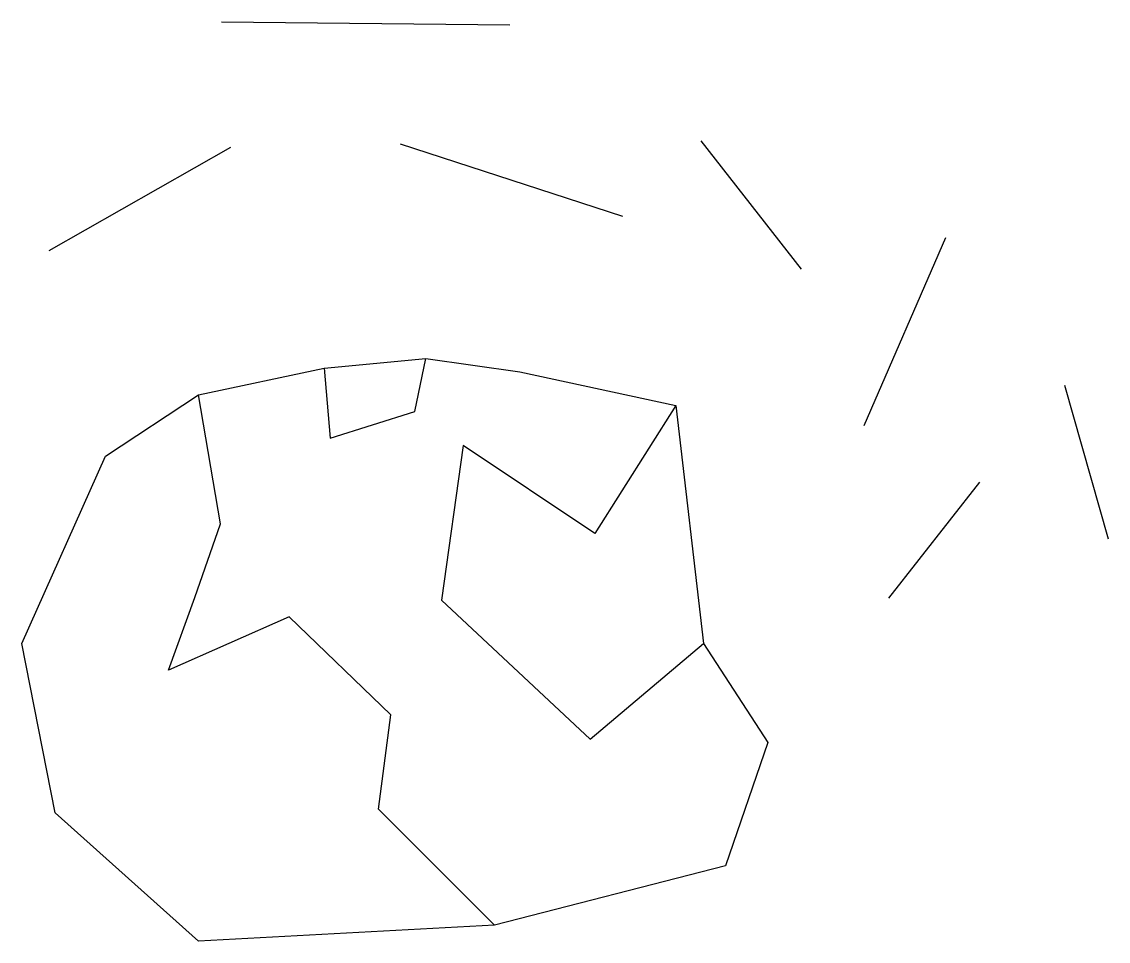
# Model space of a CAD drawing. Header units: millimetres. Extents: x -50 to 103, y -50 to 79.
import ezdxf

# ---------------------------------------------------------------- set-up
doc = ezdxf.new("R2010")
doc.units = ezdxf.units.MM
for name, color, linetype, true_color in [('aLayer', 12, 'Continuous', 0xc80000), ('bLayer', 192, 'Continuous', 0x7d26cd), ('Layer 03', 5, 'Continuous', 0x0000ff)]:
    doc.layers.add(name, color=color, linetype=linetype, true_color=true_color)

msp = doc.modelspace()

# ---------------------------------------------------------------- linework, layer by layer
at = {"layer": 'aLayer'}
msp.add_lwpolyline([(-22.27, 8.44), (-25.33, 26.64), (-7.64, 30.38), (-6.79, 20.52), (5.12, 24.26), (6.65, 31.75), (19.92, 29.87), (41.87, 25.11), (30.47, 7.08), (11.93, 19.5), (8.87, -2.28), (29.79, -21.85), (45.78, -8.41), (54.8, -22.36), (48.85, -39.71), (16.35, -48.05), (0.02, -31.71), (1.72, -18.44), (-12.57, -4.66), (-29.58, -12.15), (-25.84, -1.94)], close=True, dxfattribs=at)
at = {"layer": 'bLayer'}
msp.add_lwpolyline([(-25.33, 26.64), (-7.64, 30.38), (6.65, 31.75), (19.92, 29.87), (41.87, 25.11), (45.78, -8.41), (54.8, -22.36), (48.85, -39.71), (16.35, -48.05), (-25.33, -50.33), (-45.55, -32.23), (-50.24, -8.41), (-38.45, 17.96)], close=True, dxfattribs=at)
at = {"layer": 'Layer 03'}
for p, q in [((-22.11, 79.16), (18.48, 78.72)), ((-46.38, 46.95), (-20.79, 61.51)), ((3.04, 61.95), (34.37, 51.8)), ((45.4, 62.39), (59.52, 44.3)), ((79.82, 48.72), (68.34, 22.24)), ((96.58, 27.98), (102.76, 6.36)), ((71.87, -2.03), (84.67, 14.3))]:
    msp.add_line(p, q, dxfattribs=at)

doc.saveas('drawing.dxf')
